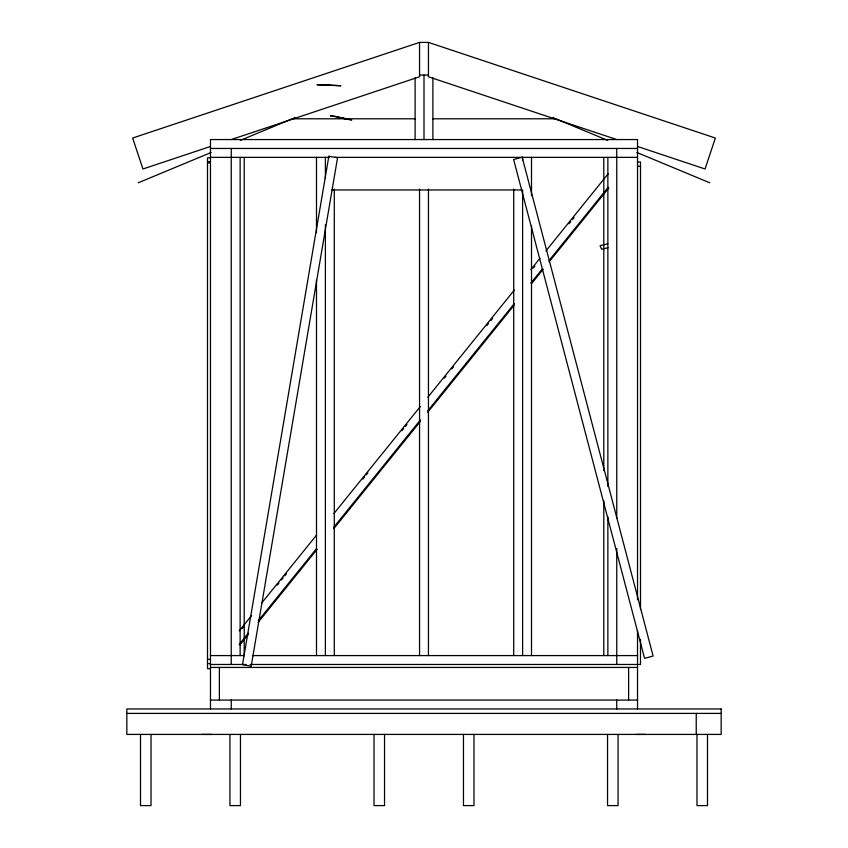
<?xml version="1.0" encoding="UTF-8"?>
<svg xmlns="http://www.w3.org/2000/svg" width="848" height="848" viewBox="0 0 848 848"><rect width="100%" height="100%" fill="white"/><g stroke="black" fill="none" stroke-linecap="round" stroke-linejoin="round"><path stroke-width="1.27" d="M239.2 630.901L251.665 615.457M261.64 603.108L316.495 535.152M333.942 513.528L420.375 406.457M427.858 397.193L514.291 290.111M530.912 269.516L540.049 258.195M545.868 250.987L608.196 173.766M242.39 628.379L244.054 626.322M277.296 585.131L278.96 583.074M281.451 579.99L283.115 577.933M284.78 575.866L286.433 573.81M362.891 479.088L364.555 477.032M366.219 474.965L367.884 472.908M401.952 430.699L403.616 428.632M405.28 426.576L406.945 424.519M444.341 378.187L446.006 376.13M451.825 368.922L453.479 366.866M486.731 325.674L488.384 323.618M490.886 320.533L492.54 318.466M533.265 268.021L534.929 265.965M568.997 223.745L570.662 221.688M572.326 219.632L573.99 217.565M239.157 644.469L248.294 633.149M258.269 620.789L316.442 548.72M333.9 527.096L420.332 420.014M427.805 410.75L514.238 303.679M530.859 283.084L542.497 268.668M549.144 260.431L608.154 187.334M239.846 645.031L248.157 634.739M258.131 622.379L317.141 549.281M333.762 528.686L420.195 421.615M427.668 412.34L514.1 305.269M531.558 283.645L543.197 269.229M549.006 262.021L608.843 187.896M138.245 182.786L211.131 152.492M240.323 140.365L295.316 117.512M637.526 146.481L705.048 168.985L715.362 138.033L428.452 42.4L419.548 42.4L132.638 138.033L142.952 168.985L210.474 146.481M231.239 139.56L419.548 76.786L419.548 42.4M607.804 243.8L600.119 245.623L601.592 249.248L607.995 247.733M419.548 75.027L428.452 75.027M292.443 118.794L415.403 118.794M432.597 118.794L555.557 118.794M210.474 148.453L637.526 148.453M210.474 157.357L329.363 157.357M334.568 157.357L637.526 157.357M210.474 157.802L207.506 157.802L207.506 668.669L210.474 668.669M207.506 161.798L210.474 161.798M637.526 161.989L640.494 161.989L640.494 608.97M207.506 162.869L210.474 162.869M637.526 166.25L640.494 166.25M331.748 189.973L521.34 189.973M210.474 655.578L244.478 655.578M252.428 655.578L637.526 655.578M207.506 659.299L210.474 659.299M207.506 663.602L210.474 663.602M210.474 664.472L246.174 664.472M250.139 664.472L640.494 664.472L640.494 639.36M210.474 667.44L637.526 667.44M210.474 700.056L637.526 700.056M126.84 713.401L721.16 713.401M201.803 734.421L211.724 734.432M635.915 734.432L645.837 734.421M324.084 85.16L328.939 85.256L321.805 84.853M338.5 117.501L349.238 119.621M616.761 139.56L428.452 76.786L428.452 42.4M552.684 117.512L607.677 140.365M636.869 152.492L709.755 182.786M707.486 734.421L707.486 805.6L696.971 805.6L696.971 734.421M696.24 713.401L696.24 734.421M637.526 599.716L637.526 139.56L210.474 139.56L210.474 708.96M637.526 630.467L637.526 708.96M628.622 667.44L628.622 700.056M618.054 734.421L618.054 805.6L607.539 805.6L607.539 734.421M616.761 148.453L616.761 518.139M616.761 548.529L616.761 664.472M616.761 700.056L616.761 708.96M607.868 157.357L607.868 486.413M607.868 516.814L607.868 655.578M603.797 157.696L603.797 470.693M603.797 500.659L603.797 655.578M531.505 157.357L531.505 195.676M531.505 226.077L531.505 655.578M522.612 157.357L522.612 159.996M522.612 189.973L522.612 655.578M513.708 189.072L513.708 655.578M473.968 734.421L473.968 805.6L463.464 805.6L463.464 734.421M432.893 77.656L432.893 139.56M428.452 189.072L428.452 655.578M424 75.027L424 139.56M419.548 189.072L419.548 655.578M415.107 77.656L415.107 139.56M384.536 734.421L384.536 805.6L374.032 805.6L374.032 734.421M334.292 189.072L334.292 655.578M325.388 157.357L325.388 178.493M325.388 224.752L325.388 655.578M316.495 157.357L316.495 232.681M316.495 280.253L316.495 655.578M244.203 157.696L244.203 655.578M240.461 734.421L240.461 805.6L229.946 805.6L229.946 734.421M240.132 157.357L240.132 655.578M231.239 148.453L231.239 664.472M231.239 700.056L231.239 708.96M219.378 667.44L219.378 700.056M151.029 734.421L151.029 805.6L140.514 805.6L140.514 734.421M328.844 156.276L242.486 664.715L251.199 666.189L337.557 157.749L328.844 156.276M522.167 157.251L513.623 159.498L644.575 658.313L653.119 656.066L522.167 157.251M721.16 708.96L126.84 708.96L126.84 734.421L721.16 734.421L721.16 708.96M326.65 84.938L316.951 84.758L340.928 85.743L326.65 84.938M335.246 116.377L330.254 115.71L351.74 119.95L335.246 116.377"/></g></svg>
